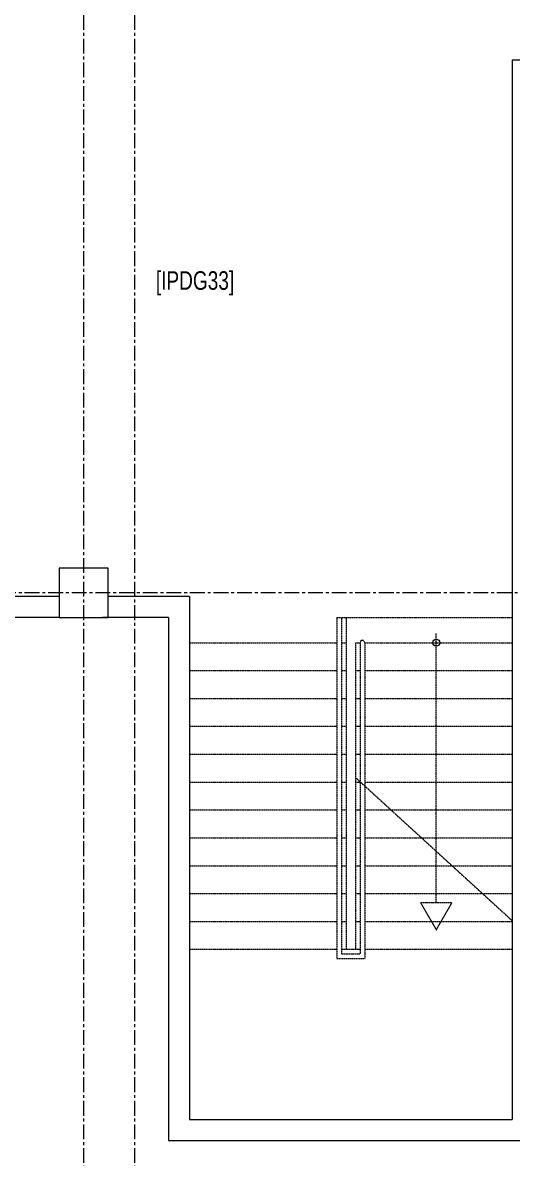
# Model space of a CAD drawing. Header units: millimetres. Extents: x 26027 to 581921, y 7230 to 233891.
# Drawn here: x 472393 to 477658, y 121859 to 134080 of the extents above; entities that cross this region are included whole.
import ezdxf

# ---------------------------------------------------------------- set-up
doc = ezdxf.new("R2010")
doc.units = ezdxf.units.MM
doc.header["$LTSCALE"] = 5
doc.linetypes.add('CENTER', pattern=[50.8, 31.75, -6.35, 6.35, -6.35])
doc.linetypes.add('HIDDEN2', pattern=[0.1875, 0.125, -0.0625])
for name, color, linetype, lineweight in [('72_EGR_BASE_TEXT', 252, 'Continuous', 5), ('Proj', 252, 'HIDDEN2', 5), ('Structure', 252, 'Continuous', 5), ('Walls', 252, 'Continuous', 5)]:
    doc.layers.add(name, color=color, linetype=linetype, lineweight=lineweight)
doc.layers.add('axes', color=252, linetype='Continuous')
doc.styles.add('X3G_ENTITY_2587EA', font='swisscl.ttf', dxfattribs={"height": 200})

msp = doc.modelspace()

# ---------------------------------------------------------------- linework, layer by layer
at = {"layer": 'axes', "linetype": 'CENTER', "lineweight": 0}
for p, q in [((473048.8, 120285.6, 0), (473048.8, 230891.1, 0)), ((473598.8, 120285.6, 0), (473598.8, 230891.1, 0)), ((581030.5, 127945.3, 2.4), (449113.3, 127945.3, 2.4))]:
    msp.add_line(p, q, dxfattribs=at)
at = {"layer": 'Proj'}
for p, q in [((475770.8, 127680.3, 4.7), (475770.8, 124008, 4.7)), ((475770.8, 127680.3, 2.4), (477655.8, 127680.3, 2.4)), ((475820.8, 127680.3, 4.7), (475820.8, 124058, 4.7)), ((475870.8, 127680.3, 4.7), (475870.8, 124108, 4.7)), ((474185.8, 127408, 2.4), (475770.8, 127408, 2.4)), ((475820.8, 127408, 4.7), (475870.8, 127408, 4.7)), ((475970.8, 127408, 4.7), (475970.8, 125958, 4.7)), ((475970.8, 127408, 4.7), (476020.8, 127408, 4.7)), ((476020.8, 127408, 4.7), (476020.8, 125912.2, 4.7)), ((476070.8, 127408, 4.7), (476070.8, 125866.5, 4.7)), ((476070.8, 127408, 2.4), (477655.8, 127408, 2.4)), ((474185.8, 127108, 2.4), (475770.8, 127108, 2.4)), ((475820.8, 127108, 4.7), (475870.8, 127108, 4.7)), ((475970.8, 127108, 4.7), (476020.8, 127108, 4.7)), ((476070.8, 127108, 2.4), (477655.8, 127108, 2.4)), ((474185.8, 126808, 2.4), (475770.8, 126808, 2.4)), ((475820.8, 126808, 4.7), (475870.8, 126808, 4.7)), ((475970.8, 126808, 4.7), (476020.8, 126808, 4.7)), ((476070.8, 126808, 2.4), (477655.8, 126808, 2.4)), ((474185.8, 126508, 2.4), (475770.8, 126508, 2.4)), ((475820.8, 126508, 4.7), (475870.8, 126508, 4.7)), ((475970.8, 126508, 4.7), (476020.8, 126508, 4.7)), ((476070.8, 126508, 2.4), (477655.8, 126508, 2.4)), ((474185.8, 126208, 2.4), (475770.8, 126208, 2.4)), ((475820.8, 126208, 4.7), (475870.8, 126208, 4.7)), ((475970.8, 126208, 4.7), (476020.8, 126208, 4.7)), ((476070.8, 126208, 2.4), (477655.8, 126208, 2.4)), ((474185.8, 125908, 2.4), (475770.8, 125908, 2.4)), ((475820.8, 125908, 4.7), (475870.8, 125908, 4.7)), ((475970.8, 125958, 4.7), (475970.8, 124108, 4.7)), ((475970.8, 125958, 4.7), (477655.8, 124416.8, 2.3)), ((475970.8, 125908, 4.7), (476020.8, 125908, 4.7)), ((476020.8, 125908, 4.7), (476020.8, 124058, 4.7)), ((476070.8, 125908, 2.4), (477655.8, 125908, 2.4)), ((476070.8, 125866.5, 4.7), (476070.8, 124008, 4.7)), ((474185.8, 125608, 2.4), (475770.8, 125608, 2.4)), ((475820.8, 125608, 4.7), (475870.8, 125608, 4.7)), ((475970.8, 125608, 4.7), (476020.8, 125608, 4.7)), ((476070.8, 125608, 2.4), (476353.5, 125608, 2.4)), ((476353.5, 125608, 2.4), (477655.8, 125608, 2.4)), ((474185.8, 125308, 2.4), (475770.8, 125308, 2.4)), ((475820.8, 125308, 4.7), (475870.8, 125308, 4.7)), ((475970.8, 125308, 4.7), (476020.8, 125308, 4.7)), ((476070.8, 125308, 2.4), (476681.5, 125308, 2.4)), ((476681.5, 125308, 2.4), (477655.8, 125308, 2.4)), ((474185.8, 125008, 2.4), (475770.8, 125008, 2.4)), ((475820.8, 125008, 4.7), (475870.8, 125008, 4.7)), ((475970.8, 125008, 4.7), (476020.8, 125008, 4.7)), ((476070.8, 125008, 2.4), (477009.5, 125008, 2.4)), ((477009.5, 125008, 2.4), (477655.8, 125008, 2.4)), ((474185.8, 124708, 2.4), (475770.8, 124708, 2.4)), ((475820.8, 124708, 4.7), (475870.8, 124708, 4.7)), ((475970.8, 124708, 4.7), (476020.8, 124708, 4.7)), ((476070.8, 124708, 2.4), (477337.5, 124708, 2.4)), ((477337.5, 124708, 2.4), (477655.8, 124708, 2.4)), ((474185.8, 124408, 2.4), (475770.8, 124408, 2.4)), ((475820.8, 124408, 4.7), (475870.8, 124408, 4.7)), ((475970.8, 124408, 4.7), (476020.8, 124408, 4.7)), ((476070.8, 124408, 2.4), (477655.8, 124408, 2.4)), ((474185.8, 124108, 2.4), (475770.8, 124108, 2.4)), ((475820.8, 124108, 4.7), (476020.8, 124108, 4.7)), ((475820.8, 124058, 4.7), (476020.8, 124058, 4.7)), ((476070.8, 124108, 2.4), (477655.8, 124108, 2.4)), ((475770.8, 124008, 4.7), (476070.8, 124008, 4.7))]:
    msp.add_line(p, q, dxfattribs=at)
at = {"layer": 'Proj', "elevation": 4.7}
msp.add_lwpolyline([(476840.8, 124608), (476840.8, 127508)], dxfattribs=at)
at = {"layer": 'Proj', "elevation": 2.4}
msp.add_lwpolyline([(476840.8, 124316.5), (477009.1, 124608), (476672.6, 124608)], close=True, dxfattribs=at)
at = {"layer": 'Proj'}
msp.add_arc((476045.8, 127408, 4.7), 25, 0, 180, dxfattribs=at)
at = {"layer": 'Structure', "elevation": -2.4}
msp.add_lwpolyline([(472783.8, 127680.3), (473313.8, 127680.3), (473313.8, 128210.3), (472783.8, 128210.3)], close=True, dxfattribs=at)
at = {"layer": 'Walls'}
for p, q in [((477655.8, 133680.3, 2.4), (477655.8, 122275.3, 2.4)), ((477655.8, 133680.3, 2.4), (483189.6, 133680.3, 2.4)), ((472783.8, 127905.3, -2.4), (471585.8, 127905.3, 2.4)), ((474185.8, 127905.3, 2.4), (473303.8, 127905.3, 2.4)), ((474185.8, 127905.3, 2.4), (474185.8, 122275.3, 2.4)), ((472783.8, 127680.3, -2.4), (471163.3, 127680.3, 2.4)), ((473960.8, 127680.3, 2.4), (473250.8, 127680.3, 2.4)), ((473960.8, 127680.3, 2.4), (473960.8, 122050.3, 2.4)), ((474185.8, 122275.3, 2.4), (477655.8, 122275.3, 2.4)), ((473960.8, 122050.3, 2.4), (477880.8, 122050.3, 2.4))]:
    msp.add_line(p, q, dxfattribs=at)
msp.add_circle((476840.8, 127408, 2.4), 37.5, dxfattribs=at)

# ---------------------------------------------------------------- texts
at = {"layer": '72_EGR_BASE_TEXT', "insert": (474246.2, 131405.5, 2.4), "char_height": 200, "attachment_point": 2, "style": 'X3G_ENTITY_2587EA'}
msp.add_mtext('[IPDG33]', dxfattribs=at)

doc.saveas('drawing.dxf')
